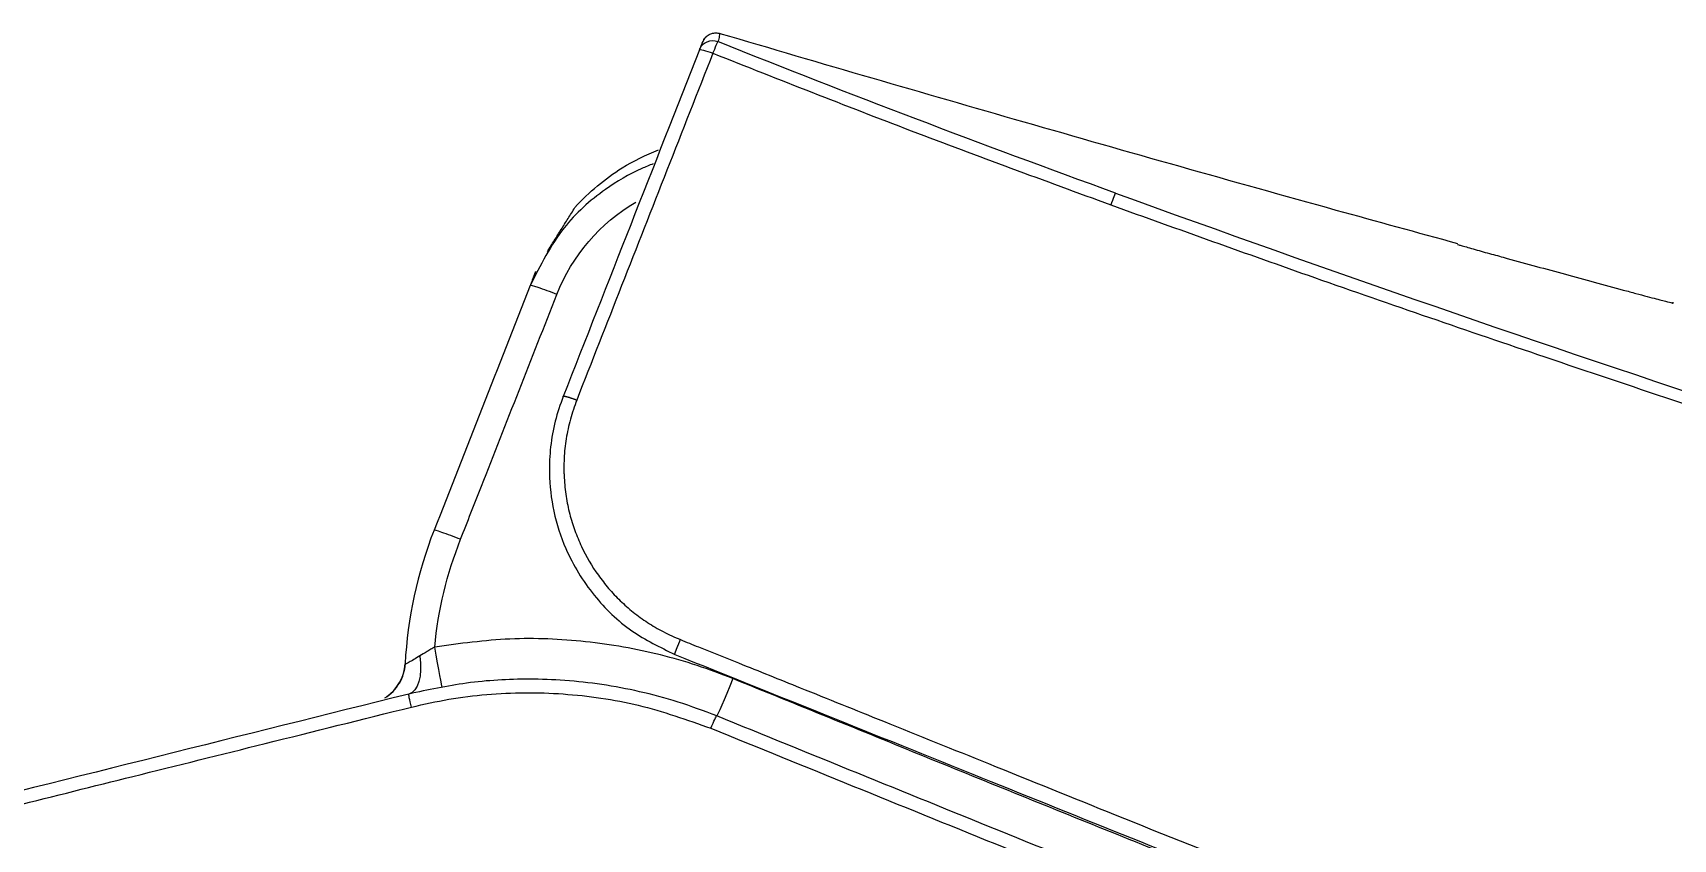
# Model space of a CAD drawing. Extents: x 7905 to 14077, y -986 to 9572.
# Drawn here: x 11442.3 to 11557.5, y -415.7 to -359 of the extents above; entities that cross this region are included whole.
import ezdxf

# ---------------------------------------------------------------- set-up
doc = ezdxf.new("R2010")
doc.units = 0
doc.header["$LTSCALE"] = 20
doc.header["$MEASUREMENT"] = 0
doc.layers.get('0').update_dxf_attribs({"linetype": 'CONTINUOUS'})
doc.layers.add('1', color=1, linetype='CONTINUOUS')

# ---------------------------------------------------------------- blocks, each defined once
blk = doc.blocks.new('A$C9bb48bae')
at = {"layer": '1', "color": 7, "linetype": 'Continuous', "extrusion": (0, 0, -1)}
blk.add_arc((-530.52, 85.11), 3, 304.1403, 356.9307, dxfattribs=at)
at = {"layer": '1', "color": 7, "linetype": 'Continuous'}
for centre, major_axis, ratio, start_param, end_param in [((505.91, 127.73), (0.931, 0.366), 0.999979, 6.28318, 7.860572), ((505.91, 127.73), (0.931, 0.366), 0.107231, 6.283184, 7.826361), ((525.44, 86.28), (0.52, 2.95), 0.009106, 3.141593, 4.660823), ((527.99, 85.74), (0.73, 2.91), 0.474812, 1.771436, 3.141593), ((504.49, 84.07), (-1.13, 2.78), 0.020055, 1.619281, 3.141593), ((527.02, 81.86), (0.242, 0.97), 0.042703, 4.776997, 6.283185), ((506, 80.37), (-0.376, 0.926), 0.051291, 4.74806, 6.283185)]:
    blk.add_ellipse(centre, major_axis=major_axis, ratio=ratio, start_param=start_param, end_param=end_param, dxfattribs=at)
for points, degree, knots in [([(505.4, 129.24), (498.3, 127.14), (483.88, 122.95), (466.6, 118.05), (456.42, 115.26), (453.57, 114.48)], 3, [0, 0, 0, 0, 0.412563, 0.835474, 1, 1, 1, 1]), ([(506.41, 128.98), (506.33, 129.05), (506.18, 129.16), (505.91, 129.26), (505.61, 129.29), (505.41, 129.24), (505.31, 129.2)], 3, [0, 0, 0, 0, 0.247076, 0.482594, 0.735528, 1, 1, 1, 1]), ([(505.41, 129.23), (505.41, 129.23), (505.41, 129.21), (505.44, 129.07), (505.5, 128.8), (505.54, 128.66)], 3, [0, 0, 0, 0, 0.200923, 0.600499, 1, 1, 1, 1]), ([(506.75, 128.28), (506.74, 128.29), (506.73, 128.32), (506.71, 128.36), (506.7, 128.4), (506.69, 128.42), (506.67, 128.48), (506.63, 128.57), (506.58, 128.7), (506.55, 128.76), (506.54, 128.79), (506.54, 128.8), (506.54, 128.8), (506.54, 128.81), (506.53, 128.82), (506.51, 128.85), (506.49, 128.87), (506.48, 128.89)], 3, [0, 0, 0, 0, 0.044364, 0.085943, 0.114795, 0.142657, 0.171247, 0.284248, 0.486038, 0.74286, 0.771687, 0.800468, 0.827819, 0.853098, 0.885791, 0.934759, 1, 1, 1, 1]), ([(506.63, 128.64), (506.63, 128.64), (506.65, 128.58), (506.74, 128.34), (506.84, 128.09)], 3, [0, 0, 0, 0, 0.33821, 1, 1, 1, 1]), ([(505.89, 127.84), (501.26, 126.01), (491.98, 122.34), (482.62, 118.91), (477.94, 117.19)], 3, [0, 0, 0, 0, 0.500173, 1, 1, 1, 1]), ([(515.59, 117), (514.59, 118.11), (512.77, 119.64), (510.61, 120.71), (509.72, 121.05)], 3, [0, 0, 0, 0, 0.603843, 1, 1, 1, 1]), ([(510.09, 120.07), (510.36, 119.97), (511.54, 119.48), (513.79, 118.17), (516.72, 115.54), (518.02, 112.94), (518.73, 111.53)], 3, [0, 0, 0, 0, 0.070337, 0.305901, 0.623137, 1, 1, 1, 1]), ([(477.62, 118.02), (447.77, 107.18), (417.59, 97.28), (371.94, 83.6), (356.66, 79.18), (325.94, 71.07), (310.49, 67.49), (294.96, 64.38)], 3, [0, 0, 0, 0, 0.5, 0.5, 0.75, 0.75, 1, 1, 1, 1]), ([(477.94, 117.19), (473.18, 115.48), (463.04, 111.84), (446.84, 106.28), (428.76, 100.25), (408.76, 93.82), (385.45, 86.67), (362.83, 80.08), (339.81, 73.74), (318.39, 68.42), (302.85, 65.15), (295.1, 63.52)], 3, [0, 0, 0, 0, 0.079655, 0.169452, 0.269417, 0.379575, 0.499943, 0.65291, 0.750136, 0.875496, 1, 1, 1, 1]), ([(453.58, 114.41), (453.56, 114.41), (453.53, 114.39), (453.27, 114.32), (452.87, 114.21), (452.37, 114.06), (451.8, 113.9), (451.22, 113.74), (450.64, 113.59), (450.27, 113.48), (450.08, 113.43)], 3, [0, 0, 0, 0, 0.135511, 0.271849, 0.411596, 0.545473, 0.672653, 0.789787, 0.894801, 1, 1, 1, 1]), ([(450.08, 113.43), (448.72, 113.06), (446, 112.31), (443.29, 111.58), (441.93, 111.21)], 3, [0, 0, 0, 0, 0.500231, 1, 1, 1, 1]), ([(518.72, 111.53), (518.52, 112.04), (518.43, 112.29), (518.34, 112.51), (518.34, 112.51)], 2, [0, 0, 0, 0.500887, 0.500887, 1, 1, 1]), ([(441.93, 111.21), (441.63, 111.13), (441.05, 110.97), (440.27, 110.76), (439.63, 110.59), (439.01, 110.43), (438.63, 110.33), (438.45, 110.29), (438.44, 110.29), (438.43, 110.29)], 3, [0, 0, 0, 0, 0.166105, 0.321356, 0.464124, 0.588876, 0.811375, 0.905746, 1, 1, 1, 1]), ([(516.86, 110.9), (517.3, 111.07), (517.81, 111.26), (518.53, 111.5), (518.72, 111.55), (518.73, 111.53)], 3, [0, 0, 0, 0, 0.5, 0.5, 1, 1, 1, 1]), ([(523.62, 93.7), (523.14, 94.94), (522.65, 96.18), (520.4, 101.91), (518.63, 106.41), (516.86, 110.9)], 3, [0, 0, 0, 0, 0.216248, 0.216248, 1, 1, 1, 1]), ([(438.43, 110.29), (438.43, 110.32), (438.43, 110.34), (438.43, 110.35), (438.43, 110.35)], 3, [0, 0, 0, 0, 0.67014, 1, 1, 1, 1]), ([(516.41, 103.74), (516.62, 103.16), (517.02, 102.01), (517.33, 100.2), (517.44, 98.07), (517.15, 95.64), (516.2, 92.66), (514.4, 89.72), (511.74, 87.15), (509.61, 86.12), (508.57, 85.61)], 3, [0, 0, 0, 0, 0.083834, 0.167677, 0.25153, 0.376021, 0.502155, 0.677308, 0.843232, 1, 1, 1, 1]), ([(515.46, 103.48), (515.62, 103.03), (515.93, 102.15), (516.23, 100.77), (516.35, 99.61), (516.37, 98.8), (516.36, 98.35), (516.33, 97.69), (516.23, 96.73), (515.98, 95.48), (515.61, 94.31), (515, 92.84), (514.2, 91.47), (513.23, 90.23), (512.41, 89.37), (511.5, 88.56), (510.49, 87.83), (509.38, 87.18), (508.59, 86.83), (508.18, 86.65)], 3, [0, 0, 0, 0, 0.070483, 0.139078, 0.207183, 0.242378, 0.258452, 0.274481, 0.339445, 0.401655, 0.461925, 0.52092, 0.636325, 0.693826, 0.752122, 0.811597, 0.872428, 0.935026, 1, 1, 1, 1]), ([(523.62, 93.7), (524.06, 93.87), (524.57, 94.06), (525.29, 94.31), (525.48, 94.35), (525.49, 94.33)], 3, [0, 0, 0, 0, 0.5, 0.5, 1, 1, 1, 1]), ([(508.18, 86.65), (507.76, 86.48), (506.4, 85.93), (503.59, 84.81), (499.26, 83.07), (493.41, 80.71), (486.03, 77.74), (477.13, 74.14), (466.69, 69.95), (454.7, 65.22), (441.14, 59.99), (425.98, 54.31), (409.21, 48.25), (390.79, 41.94), (370.67, 35.52), (348.79, 29.27), (325.04, 23.58), (299.34, 19.19), (271.75, 16.76), (242.55, 15), (211.89, 14.3), (180.13, 14.16), (147.47, 14.18), (114.23, 14.18), (81.16, 14.2), (49.63, 14.21), (22.36, 14.22), (3.8, 14.24), (0, 14.25), (0, 14.25)], 3, [0, 0, 0, 0, 0.002237, 0.007152, 0.014744, 0.025013, 0.037959, 0.053582, 0.07188, 0.092854, 0.116505, 0.142832, 0.171833, 0.20351, 0.237859, 0.274881, 0.314573, 0.356936, 0.402004, 0.449781, 0.500255, 0.55342, 0.609269, 0.667805, 0.729036, 0.79296, 0.859558, 0.928803, 1, 1, 1, 1]), ([(504.49, 83.91), (505.33, 84.23), (506.99, 84.87), (509.57, 85.6), (512.18, 86.16), (515.71, 86.65), (520.16, 86.85), (523.68, 86.37), (525.44, 86.13)], 3, [0, 0, 0, 0, 0.125734, 0.250836, 0.375957, 0.501746, 0.750852, 1, 1, 1, 1]), ([(508.57, 85.61), (501.17, 82.64), (486.76, 76.86), (465.34, 68.2), (438.59, 57.77), (407.47, 46.3), (372.14, 34.63), (340.79, 25.91), (315.51, 20.67), (296.67, 17.98), (280.02, 16.35), (262.8, 15.06), (243.44, 14.01), (224.11, 13.4), (198.55, 13.04), (173.8, 13), (149.29, 13), (128.88, 13), (107.29, 13), (84.96, 13), (63.98, 13), (40.83, 13), (23.09, 13), (11.49, 13), (5.31, 13), (1.71, 13), (0.97, 13), (0.97, 13)], 3, [0, 0, 0, 0, 0.039003, 0.075957, 0.112972, 0.179376, 0.238139, 0.29481, 0.338391, 0.364249, 0.387853, 0.420247, 0.44887, 0.483127, 0.51582, 0.576231, 0.608416, 0.642464, 0.683469, 0.724728, 0.767812, 0.808151, 0.875463, 0.906299, 0.936507, 0.968699, 1, 1, 1, 1]), ([(525.44, 86.13), (525.46, 86.11), (525.51, 86.09), (525.6, 86.04), (525.76, 85.94), (526.07, 85.76), (526.33, 85.6), (526.49, 85.5)], 3, [0, 0, 0, 0, 0.062014, 0.124444, 0.249522, 0.499909, 1, 1, 1, 1]), ([(526.49, 85.5), (526.64, 85.41), (526.92, 85.24), (527.25, 85.05), (527.48, 84.94), (527.51, 84.95), (527.52, 84.95)], 3, [0, 0, 0, 0, 0.262144, 0.500751, 0.752321, 1, 1, 1, 1]), ([(528.94, 82.56), (528.73, 82.69), (528.35, 82.99), (527.9, 83.58), (527.6, 84.25), (527.52, 84.71), (527.5, 84.94)], 3, [0, 0, 0, 0, 0.255232, 0.511479, 0.761788, 1, 1, 1, 1]), ([(450.49, 62.27), (454.75, 63.93), (463.78, 67.45), (477.29, 72.86), (491.02, 78.43), (500, 82.09), (504.49, 83.91)], 3, [0, 0, 0, 0, 0.235726, 0.499999, 0.749999, 1, 1, 1, 1]), ([(505.62, 81.29), (506.52, 81.63), (508.3, 82.3), (511.01, 83.02), (513.67, 83.52), (516.26, 83.81), (519.44, 83.92), (523.13, 83.71), (525.92, 83.12), (527.27, 82.83)], 3, [0, 0, 0, 0, 0.130951, 0.257807, 0.380567, 0.499233, 0.612467, 0.812347, 1, 1, 1, 1]), ([(527.08, 81.91), (526.21, 82.11), (524.46, 82.5), (521.79, 82.83), (519.1, 82.96), (515.53, 82.83), (511.09, 82.21), (507.72, 81.02), (506.03, 80.42)], 3, [0, 0, 0, 0, 0.125562, 0.250738, 0.375692, 0.501022, 0.75043, 1, 1, 1, 1]), ([(562.26, 73.15), (559.83, 73.76), (554.63, 75.05), (546.32, 77.12), (537.03, 79.43), (530.51, 81.06), (527.08, 81.91)], 3, [0, 0, 0, 0, 0.208474, 0.444593, 0.708427, 1, 1, 1, 1]), ([(343.49, 23.63), (352.82, 26.21), (371.48, 31.37), (398.79, 40.23), (424.37, 49.3), (446.55, 57.65), (466.64, 65.5), (485.74, 73.2), (499.02, 78.6), (505.62, 81.29)], 3, [0, 0, 0, 0, 0.168543, 0.337103, 0.500019, 0.641198, 0.75001, 0.875634, 1, 1, 1, 1]), ([(506.03, 80.42), (502.71, 79.07), (496.06, 76.37), (482.76, 70.96), (466.11, 64.27), (451.62, 58.61), (441.55, 54.77), (434.83, 52.23), (422.48, 47.66), (405.57, 41.61), (385.14, 34.76), (368.67, 29.69), (354.84, 25.8), (347.92, 23.87), (343.76, 22.71)], 3, [0, 0, 0, 0, 0.062547, 0.125006, 0.249989, 0.374972, 0.395805, 0.437472, 0.499979, 0.624989, 0.749999, 0.874999, 0.924839, 1, 1, 1, 1])]:
    blk.add_open_spline(points, degree=degree, knots=knots, dxfattribs=at)
for points, degree in [([(477.62, 118.02), (486.99, 121.43), (496.3, 124.95), (505.54, 128.66)], 3), ([(505.66, 128.41), (505.59, 128.56), (505.54, 128.66), (505.53, 128.66)], 3), ([(505.89, 127.84), (505.81, 128.04), (505.72, 128.25), (505.66, 128.41)], 3), ([(506.42, 128.96), (506.39, 128.99), (506.37, 129.01), (506.34, 129.04)], 3), ([(506.41, 128.98), (506.63, 128.63)], 1), ([(506.84, 128.09), (510.09, 119.82), (513.28, 111.7), (516.41, 103.74)], 3), ([(505.89, 127.84), (506.98, 125.09), (509.13, 119.62), (512.31, 111.5), (514.42, 106.15), (515.46, 103.48)], 3), ([(477.62, 118.02), (477.63, 118.01), (477.79, 117.6), (477.94, 117.19)], 3), ([(516.86, 110.9), (515.8, 113.62), (513.8, 115.92), (511.32, 117.38)], 3), ([(517.52, 113.92), (515.59, 117)], 1), ([(518.73, 111.53), (520.98, 105.79), (523.23, 100.06), (525.49, 94.33)], 3), ([(525.44, 86.13), (525.19, 88.73), (524.59, 91.25), (523.62, 93.7)], 3), ([(525.49, 94.33), (526.66, 91.34), (527.35, 88.16), (527.52, 84.95)], 3), ([(527.27, 82.83), (539, 79.9), (550.71, 76.98), (562.38, 74.07)], 3)]:
    blk.add_open_spline(points, degree=degree, dxfattribs=at)
for points, weights, knots in [([(516.41, 103.74), (516.4, 103.76), (516.31, 103.76), (516.16, 103.72), (515.99, 103.67), (515.74, 103.59), (515.46, 103.48)], [1.00336071477, 1.01799474861, 1.08042105902, 1.19063964598, 1.06115327894, 0.997629263914, 1.00006760092], [0, 0, 0, 0, 0.459809, 0.459809, 0.459809, 1, 1, 1, 1]), ([(508.57, 85.61), (508.58, 85.62), (508.53, 85.76), (508.45, 85.98), (508.37, 86.17), (508.28, 86.4), (508.18, 86.65)], [1.00068779291, 0.992220081069, 1.06193957774, 1.20984628294, 1.08378048493, 1.014515498, 1.00205132212], [0, 0, 0, 0, 0.53986, 0.53986, 0.53986, 1, 1, 1, 1])]:
    blk.add_rational_spline(points, weights, degree=3, knots=knots, dxfattribs=at)

msp = doc.modelspace()

# ---------------------------------------------------------------- block references
at = {"xscale": -1}
msp.add_blockref('A$C9bb48bae', (11995.93426, -488.3024), dxfattribs=at)

doc.saveas('drawing.dxf')
